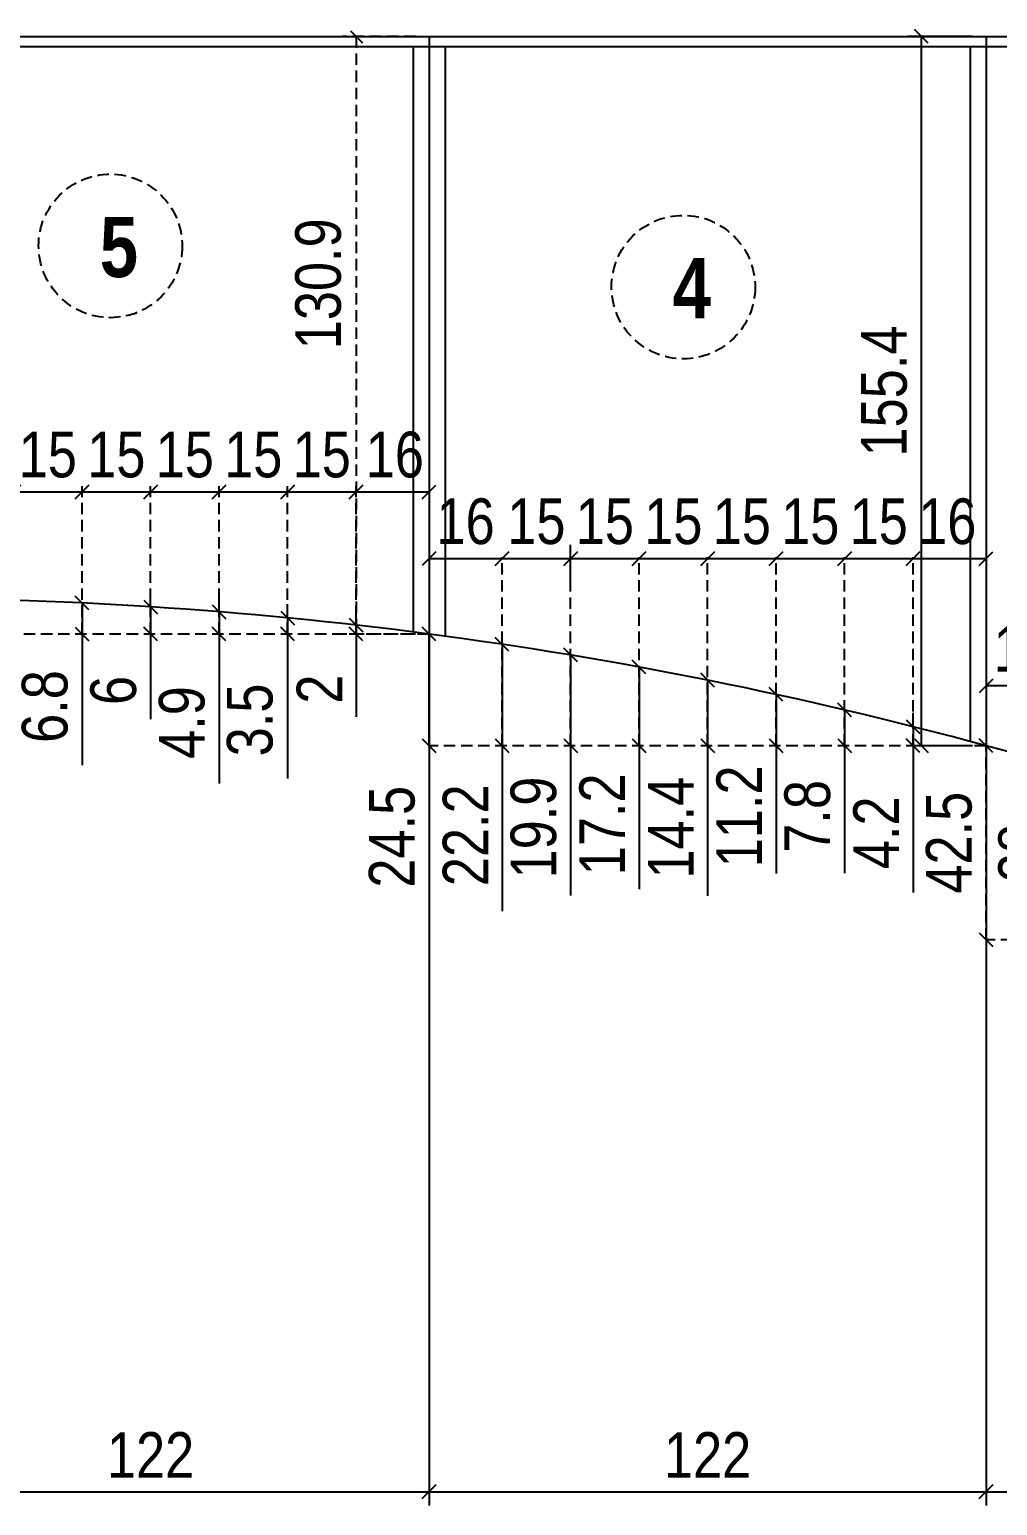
# Model space of a CAD drawing. Extents: x -15895 to 12929, y -2522 to 15173.
# Drawn here: x 10766.1 to 10978.1, y 4636.3 to 4959.6 of the extents above; entities that cross this region are included whole.
import ezdxf

# ---------------------------------------------------------------- set-up
doc = ezdxf.new("R2010")
doc.units = 0
doc.header["$PDMODE"] = 35
doc.header["$PDSIZE"] = -10
doc.linetypes.add('DASHED', pattern=[0.75, 0.5, -0.25])
for name, color, linetype in [('COTA', 241, 'Continuous'), ('NOMENCLATURA', 7, 'Continuous'), ('Painéis', 200, 'Continuous'), ('SARR_2.2x7', 40, 'Continuous'), ('SARR_3.5x7', 81, 'Continuous')]:
    doc.layers.add(name, color=color, linetype=linetype)
doc.styles.add('COTA TECNICA', font='techl___.ttf', dxfattribs={"height": 10})
doc.styles.add('TECNICA', font='techb___.ttf', dxfattribs={"height": 10})
doc.dimstyles.new('PAINEL', dxfattribs={"dimtxt": 10, "dimasz": 3, "dimexe": 3, "dimexo": 3, "dimgap": 3, "dimtad": 1, "dimdec": 1, "dimzin": 12, "dimdsep": 46, "dimtxsty": 'COTA TECNICA', "dimblk1": 'OBLIQUE', "dimblk2": 'OBLIQUE', "dimsah": 1, "dimcen": 0.9, "dimclrd": 4, "dimclre": 4, "dimclrt": 240, "dimadec": 1, "dimazin": 3, "dimtfac": 1, "dimtdec": 1, "dimtmove": 0, "dimatfit": 3, "dimfxl": 1, "dimtolj": 1, "dimtzin": 12, "dimarcsym": 0})

# ---------------------------------------------------------------- blocks, each defined once
blk = doc.blocks.new('_Oblique')
at = {"color": 0, "linetype": 'ByBlock', "lineweight": -2}
blk.add_line((-0.5, -0.5), (0.5, 0.5), dxfattribs=at)
blk = doc.blocks.new('*D2035')
at = {"layer": 'COTA', "color": 4, "lineweight": -2, "transparency": 16777216}
for p, q in [((10731.64, 4832.05), (10731.64, 4636.29)), ((10853.64, 4824.17), (10853.64, 4636.29)), ((10731.64, 4639.29), (10853.64, 4639.29))]:
    blk.add_line(p, q, dxfattribs=at)
at = {"layer": 'Defpoints', "color": 0, "transparency": 16777216}
for p in [(10731.64, 4835.05), (10853.64, 4827.17), (10853.64, 4639.29)]:
    blk.add_point(p, dxfattribs=at)
at = {"layer": 'COTA', "color": 4, "lineweight": -2, "transparency": 16777216, "xscale": 3, "yscale": 3, "zscale": 3, "rotation": 180}
blk.add_blockref('_Oblique', (10731.64, 4639.29), dxfattribs=at)
at = {"layer": 'COTA', "color": 4, "lineweight": -2, "transparency": 16777216, "xscale": 3, "yscale": 3, "zscale": 3}
blk.add_blockref('_Oblique', (10853.64, 4639.29), dxfattribs=at)
at = {"layer": 'COTA', "color": 240, "transparency": 16777216, "insert": (10792.64, 4647.35), "char_height": 10, "attachment_point": 5, "style": 'COTA TECNICA'}
blk.add_mtext('\\A1;122', dxfattribs=at)
blk = doc.blocks.new('*D2036')
at = {"layer": 'COTA', "color": 4, "lineweight": -2, "transparency": 16777216}
for p, q in [((10853.64, 4824.17), (10853.64, 4636.29)), ((10975.64, 4799.71), (10975.64, 4636.29)), ((10853.64, 4639.29), (10975.64, 4639.29))]:
    blk.add_line(p, q, dxfattribs=at)
at = {"layer": 'Defpoints', "color": 0, "transparency": 16777216}
for p in [(10853.64, 4827.17), (10975.64, 4802.71), (10975.64, 4639.29)]:
    blk.add_point(p, dxfattribs=at)
at = {"layer": 'COTA', "color": 4, "lineweight": -2, "transparency": 16777216, "xscale": 3, "yscale": 3, "zscale": 3, "rotation": 180}
blk.add_blockref('_Oblique', (10853.64, 4639.29), dxfattribs=at)
at = {"layer": 'COTA', "color": 4, "lineweight": -2, "transparency": 16777216, "xscale": 3, "yscale": 3, "zscale": 3}
blk.add_blockref('_Oblique', (10975.64, 4639.29), dxfattribs=at)
at = {"layer": 'COTA', "color": 240, "transparency": 16777216, "insert": (10914.64, 4647.35), "char_height": 10, "attachment_point": 5, "style": 'COTA TECNICA'}
blk.add_mtext('\\A1;122', dxfattribs=at)
blk = doc.blocks.new('*D2037')
at = {"layer": 'COTA', "color": 4, "lineweight": -2, "transparency": 16777216}
for p, q in [((10975.64, 4799.71), (10975.64, 4636.29)), ((11097.64, 4757.23), (11097.64, 4636.29)), ((10975.64, 4639.29), (11097.64, 4639.29))]:
    blk.add_line(p, q, dxfattribs=at)
at = {"layer": 'Defpoints', "color": 0, "transparency": 16777216}
for p in [(10975.64, 4802.71), (11097.64, 4760.23), (11097.64, 4639.29)]:
    blk.add_point(p, dxfattribs=at)
at = {"layer": 'COTA', "color": 4, "lineweight": -2, "transparency": 16777216, "xscale": 3, "yscale": 3, "zscale": 3, "rotation": 180}
blk.add_blockref('_Oblique', (10975.64, 4639.29), dxfattribs=at)
at = {"layer": 'COTA', "color": 4, "lineweight": -2, "transparency": 16777216, "xscale": 3, "yscale": 3, "zscale": 3}
blk.add_blockref('_Oblique', (11097.64, 4639.29), dxfattribs=at)
at = {"layer": 'COTA', "color": 240, "transparency": 16777216, "insert": (11036.64, 4647.35), "char_height": 10, "attachment_point": 5, "style": 'COTA TECNICA'}
blk.add_mtext('\\A1;122', dxfattribs=at)
blk = doc.blocks.new('*D2050')
at = {"layer": 'COTA', "color": 4, "linetype": 'DASHED', "lineweight": -2, "ltscale": 5, "transparency": 16777216}
for p, q in [((10850.64, 4958.09), (10834.64, 4958.09)), ((10837.64, 4958.09), (10837.64, 4827.17)), ((10850.64, 4827.17), (10834.64, 4827.17))]:
    blk.add_line(p, q, dxfattribs=at)
at = {"layer": 'Defpoints', "color": 0, "linetype": 'DASHED', "ltscale": 5, "transparency": 16777216}
for p in [(10853.64, 4958.09), (10837.64, 4827.17), (10853.64, 4827.17)]:
    blk.add_point(p, dxfattribs=at)
at = {"layer": 'COTA', "color": 4, "linetype": 'DASHED', "lineweight": -2, "ltscale": 5, "transparency": 16777216, "xscale": 3, "yscale": 3, "zscale": 3}
for p, rotation in [((10837.64, 4958.09), 90), ((10837.64, 4827.17), 270)]:
    blk.add_blockref('_Oblique', p, dxfattribs=dict(at, rotation=rotation))
at = {"layer": 'COTA', "color": 240, "linetype": 'DASHED', "ltscale": 5, "transparency": 16777216, "insert": (10829.39, 4903.9), "char_height": 10, "attachment_point": 5, "rotation": 90, "style": 'COTA TECNICA'}
blk.add_mtext('\\A1;130.9', dxfattribs=at)
blk = doc.blocks.new('*D2051')
at = {"layer": 'COTA', "color": 4, "lineweight": -2, "transparency": 16777216}
for p, q in [((10972.64, 4958.09), (10958.45, 4958.09)), ((10961.45, 4958.09), (10961.45, 4802.71)), ((10972.64, 4802.71), (10958.45, 4802.71))]:
    blk.add_line(p, q, dxfattribs=at)
at = {"layer": 'Defpoints', "color": 0, "transparency": 16777216}
for p in [(10975.64, 4958.09), (10961.45, 4802.71), (10975.64, 4802.71)]:
    blk.add_point(p, dxfattribs=at)
at = {"layer": 'COTA', "color": 4, "lineweight": -2, "transparency": 16777216, "xscale": 3, "yscale": 3, "zscale": 3}
for p, rotation in [((10961.45, 4958.09), 90), ((10961.45, 4802.71), 270)]:
    blk.add_blockref('_Oblique', p, dxfattribs=dict(at, rotation=rotation))
at = {"layer": 'COTA', "color": 240, "transparency": 16777216, "insert": (10953.34, 4880.4), "char_height": 10, "attachment_point": 5, "rotation": 90, "style": 'COTA TECNICA'}
blk.add_mtext('\\A1;155.4', dxfattribs=at)
blk = doc.blocks.new('*D2140')
at = {"layer": 'COTA', "color": 4, "lineweight": -2, "transparency": 16777216}
blk.add_line((10762.64, 4858.32), (10777.64, 4858.32), dxfattribs=at)
at = {"layer": 'Defpoints', "color": 0, "transparency": 16777216}
for p in [(10762.64, 4858.32), (10777.64, 4858.32), (10777.64, 4858.32)]:
    blk.add_point(p, dxfattribs=at)
at = {"layer": 'COTA', "color": 4, "lineweight": -2, "transparency": 16777216, "xscale": 3, "yscale": 3, "zscale": 3, "rotation": 180}
blk.add_blockref('_Oblique', (10762.64, 4858.32), dxfattribs=at)
at = {"layer": 'COTA', "color": 4, "lineweight": -2, "transparency": 16777216, "xscale": 3, "yscale": 3, "zscale": 3}
blk.add_blockref('_Oblique', (10777.64, 4858.32), dxfattribs=at)
at = {"layer": 'COTA', "color": 240, "transparency": 16777216, "insert": (10770.14, 4866.43), "char_height": 10, "attachment_point": 5, "style": 'COTA TECNICA'}
blk.add_mtext('\\A1;15', dxfattribs=at)
blk = doc.blocks.new('*D2141')
at = {"layer": 'COTA', "color": 4, "lineweight": -2, "transparency": 16777216}
blk.add_line((10777.64, 4858.32), (10792.64, 4858.32), dxfattribs=at)
at = {"layer": 'Defpoints', "color": 0, "transparency": 16777216}
for p in [(10777.64, 4858.32), (10792.64, 4858.32), (10792.64, 4858.32)]:
    blk.add_point(p, dxfattribs=at)
at = {"layer": 'COTA', "color": 4, "lineweight": -2, "transparency": 16777216, "xscale": 3, "yscale": 3, "zscale": 3, "rotation": 180}
blk.add_blockref('_Oblique', (10777.64, 4858.32), dxfattribs=at)
at = {"layer": 'COTA', "color": 4, "lineweight": -2, "transparency": 16777216, "xscale": 3, "yscale": 3, "zscale": 3}
blk.add_blockref('_Oblique', (10792.64, 4858.32), dxfattribs=at)
at = {"layer": 'COTA', "color": 240, "transparency": 16777216, "insert": (10785.14, 4866.43), "char_height": 10, "attachment_point": 5, "style": 'COTA TECNICA'}
blk.add_mtext('\\A1;15', dxfattribs=at)
blk = doc.blocks.new('*D2142')
at = {"layer": 'COTA', "color": 4, "lineweight": -2, "transparency": 16777216}
blk.add_line((10792.64, 4858.32), (10807.64, 4858.32), dxfattribs=at)
at = {"layer": 'Defpoints', "color": 0, "transparency": 16777216}
for p in [(10792.64, 4858.32), (10807.64, 4858.32), (10807.64, 4858.32)]:
    blk.add_point(p, dxfattribs=at)
at = {"layer": 'COTA', "color": 4, "lineweight": -2, "transparency": 16777216, "xscale": 3, "yscale": 3, "zscale": 3, "rotation": 180}
blk.add_blockref('_Oblique', (10792.64, 4858.32), dxfattribs=at)
at = {"layer": 'COTA', "color": 4, "lineweight": -2, "transparency": 16777216, "xscale": 3, "yscale": 3, "zscale": 3}
blk.add_blockref('_Oblique', (10807.64, 4858.32), dxfattribs=at)
at = {"layer": 'COTA', "color": 240, "transparency": 16777216, "insert": (10800.14, 4866.43), "char_height": 10, "attachment_point": 5, "style": 'COTA TECNICA'}
blk.add_mtext('\\A1;15', dxfattribs=at)
blk = doc.blocks.new('*D2143')
at = {"layer": 'COTA', "color": 4, "lineweight": -2, "transparency": 16777216}
blk.add_line((10807.64, 4858.32), (10822.64, 4858.32), dxfattribs=at)
at = {"layer": 'Defpoints', "color": 0, "transparency": 16777216}
for p in [(10807.64, 4858.32), (10822.64, 4858.32), (10822.64, 4858.32)]:
    blk.add_point(p, dxfattribs=at)
at = {"layer": 'COTA', "color": 4, "lineweight": -2, "transparency": 16777216, "xscale": 3, "yscale": 3, "zscale": 3, "rotation": 180}
blk.add_blockref('_Oblique', (10807.64, 4858.32), dxfattribs=at)
at = {"layer": 'COTA', "color": 4, "lineweight": -2, "transparency": 16777216, "xscale": 3, "yscale": 3, "zscale": 3}
blk.add_blockref('_Oblique', (10822.64, 4858.32), dxfattribs=at)
at = {"layer": 'COTA', "color": 240, "transparency": 16777216, "insert": (10815.14, 4866.43), "char_height": 10, "attachment_point": 5, "style": 'COTA TECNICA'}
blk.add_mtext('\\A1;15', dxfattribs=at)
blk = doc.blocks.new('*D2144')
at = {"layer": 'COTA', "color": 4, "lineweight": -2, "transparency": 16777216}
blk.add_line((10822.64, 4858.32), (10837.64, 4858.32), dxfattribs=at)
at = {"layer": 'Defpoints', "color": 0, "transparency": 16777216}
for p in [(10822.64, 4858.32), (10837.64, 4858.32), (10837.64, 4858.32)]:
    blk.add_point(p, dxfattribs=at)
at = {"layer": 'COTA', "color": 4, "lineweight": -2, "transparency": 16777216, "xscale": 3, "yscale": 3, "zscale": 3, "rotation": 180}
blk.add_blockref('_Oblique', (10822.64, 4858.32), dxfattribs=at)
at = {"layer": 'COTA', "color": 4, "lineweight": -2, "transparency": 16777216, "xscale": 3, "yscale": 3, "zscale": 3}
blk.add_blockref('_Oblique', (10837.64, 4858.32), dxfattribs=at)
at = {"layer": 'COTA', "color": 240, "transparency": 16777216, "insert": (10830.14, 4866.43), "char_height": 10, "attachment_point": 5, "style": 'COTA TECNICA'}
blk.add_mtext('\\A1;15', dxfattribs=at)
blk = doc.blocks.new('*D2145')
at = {"layer": 'COTA', "color": 4, "lineweight": -2, "transparency": 16777216}
blk.add_line((10837.64, 4858.32), (10853.64, 4858.32), dxfattribs=at)
at = {"layer": 'Defpoints', "color": 0, "transparency": 16777216}
for p in [(10837.64, 4858.32), (10853.64, 4858.32), (10853.64, 4858.32)]:
    blk.add_point(p, dxfattribs=at)
at = {"layer": 'COTA', "color": 4, "lineweight": -2, "transparency": 16777216, "xscale": 3, "yscale": 3, "zscale": 3, "rotation": 180}
blk.add_blockref('_Oblique', (10837.64, 4858.32), dxfattribs=at)
at = {"layer": 'COTA', "color": 4, "lineweight": -2, "transparency": 16777216, "xscale": 3, "yscale": 3, "zscale": 3}
blk.add_blockref('_Oblique', (10853.64, 4858.32), dxfattribs=at)
at = {"layer": 'COTA', "color": 240, "transparency": 16777216, "insert": (10846.14, 4866.42), "char_height": 10, "attachment_point": 5, "style": 'COTA TECNICA'}
blk.add_mtext('\\A1;16', dxfattribs=at)
blk = doc.blocks.new('*D2146')
at = {"layer": 'COTA', "color": 4, "lineweight": -2, "transparency": 16777216}
for p, q in [((10792.64, 4833.13), (10792.64, 4836.13)), ((10792.64, 4833.13), (10792.64, 4827.17)), ((10792.64, 4827.17), (10792.64, 4808.5))]:
    blk.add_line(p, q, dxfattribs=at)
at = {"layer": 'Defpoints', "color": 0, "transparency": 16777216}
for p in [(10792.64, 4833.13), (10792.64, 4827.17), (10792.64, 4827.17)]:
    blk.add_point(p, dxfattribs=at)
at = {"layer": 'COTA', "color": 4, "lineweight": -2, "transparency": 16777216, "xscale": 3, "yscale": 3, "zscale": 3}
for p, rotation in [((10792.64, 4833.13), 270), ((10792.64, 4827.17), 90)]:
    blk.add_blockref('_Oblique', p, dxfattribs=dict(at, rotation=rotation))
at = {"layer": 'COTA', "color": 240, "transparency": 16777216, "insert": (10784.53, 4814.83), "char_height": 10, "attachment_point": 5, "rotation": 90, "style": 'COTA TECNICA'}
blk.add_mtext('\\A1;6', dxfattribs=at)
blk = doc.blocks.new('*D2147')
at = {"layer": 'COTA', "color": 4, "lineweight": -2, "transparency": 16777216}
for p, q in [((10777.64, 4833.98), (10777.64, 4827.17)), ((10777.64, 4827.17), (10777.64, 4798.43))]:
    blk.add_line(p, q, dxfattribs=at)
at = {"layer": 'Defpoints', "color": 0, "transparency": 16777216}
for p in [(10777.64, 4833.98), (10777.64, 4827.17), (10777.64, 4827.17)]:
    blk.add_point(p, dxfattribs=at)
at = {"layer": 'COTA', "color": 4, "lineweight": -2, "transparency": 16777216, "xscale": 3, "yscale": 3, "zscale": 3}
for p, rotation in [((10777.64, 4833.98), 90), ((10777.64, 4827.17), 270)]:
    blk.add_blockref('_Oblique', p, dxfattribs=dict(at, rotation=rotation))
at = {"layer": 'COTA', "color": 240, "transparency": 16777216, "insert": (10769.51, 4811.3), "char_height": 10, "attachment_point": 5, "rotation": 90, "style": 'COTA TECNICA'}
blk.add_mtext('\\A1;6.8', dxfattribs=at)
blk = doc.blocks.new('*D2151')
at = {"layer": 'COTA', "color": 4, "lineweight": -2, "transparency": 16777216}
for p, q in [((10837.64, 4829.13), (10837.64, 4832.13)), ((10837.64, 4829.13), (10837.64, 4827.17)), ((10837.64, 4827.17), (10837.64, 4809.06))]:
    blk.add_line(p, q, dxfattribs=at)
at = {"layer": 'Defpoints', "color": 0, "transparency": 16777216}
for p in [(10837.64, 4829.13), (10837.64, 4827.17), (10837.64, 4827.17)]:
    blk.add_point(p, dxfattribs=at)
at = {"layer": 'COTA', "color": 4, "lineweight": -2, "transparency": 16777216, "xscale": 3, "yscale": 3, "zscale": 3}
for p, rotation in [((10837.64, 4829.13), 270), ((10837.64, 4827.17), 90)]:
    blk.add_blockref('_Oblique', p, dxfattribs=dict(at, rotation=rotation))
at = {"layer": 'COTA', "color": 240, "transparency": 16777216, "insert": (10829.64, 4815.11), "char_height": 10, "attachment_point": 5, "rotation": 90, "style": 'COTA TECNICA'}
blk.add_mtext('\\A1;2', dxfattribs=at)
blk = doc.blocks.new('*D2152')
at = {"layer": 'COTA', "color": 4, "lineweight": -2, "transparency": 16777216}
for p, q in [((10822.64, 4830.71), (10822.64, 4833.71)), ((10822.64, 4830.71), (10822.64, 4827.17)), ((10822.64, 4827.17), (10822.64, 4795.56))]:
    blk.add_line(p, q, dxfattribs=at)
at = {"layer": 'Defpoints', "color": 0, "transparency": 16777216}
for p in [(10822.64, 4830.71), (10822.64, 4827.17), (10822.64, 4827.17)]:
    blk.add_point(p, dxfattribs=at)
at = {"layer": 'COTA', "color": 4, "lineweight": -2, "transparency": 16777216, "xscale": 3, "yscale": 3, "zscale": 3}
for p, rotation in [((10822.64, 4830.71), 270), ((10822.64, 4827.17), 90)]:
    blk.add_blockref('_Oblique', p, dxfattribs=dict(at, rotation=rotation))
at = {"layer": 'COTA', "color": 240, "transparency": 16777216, "insert": (10814.42, 4808.36), "char_height": 10, "attachment_point": 5, "rotation": 90, "style": 'COTA TECNICA'}
blk.add_mtext('\\A1;3.5', dxfattribs=at)
blk = doc.blocks.new('*D2153')
at = {"layer": 'COTA', "color": 4, "lineweight": -2, "transparency": 16777216}
for p, q in [((10807.64, 4832.04), (10807.64, 4835.04)), ((10807.64, 4832.04), (10807.64, 4827.17)), ((10807.64, 4827.17), (10807.64, 4794.42))]:
    blk.add_line(p, q, dxfattribs=at)
at = {"layer": 'Defpoints', "color": 0, "transparency": 16777216}
for p in [(10807.64, 4832.04), (10807.64, 4827.17), (10807.64, 4827.17)]:
    blk.add_point(p, dxfattribs=at)
at = {"layer": 'COTA', "color": 4, "lineweight": -2, "transparency": 16777216, "xscale": 3, "yscale": 3, "zscale": 3}
for p, rotation in [((10807.64, 4832.04), 270), ((10807.64, 4827.17), 90)]:
    blk.add_blockref('_Oblique', p, dxfattribs=dict(at, rotation=rotation))
at = {"layer": 'COTA', "color": 240, "transparency": 16777216, "insert": (10799.53, 4807.79), "char_height": 10, "attachment_point": 5, "rotation": 90, "style": 'COTA TECNICA'}
blk.add_mtext('\\A1;4.9', dxfattribs=at)
blk = doc.blocks.new('*D2154')
at = {"layer": 'COTA', "color": 4, "lineweight": -2, "transparency": 16777216}
for p, q in [((10914.64, 4817.07), (10914.64, 4802.71)), ((10914.64, 4802.71), (10914.64, 4769.86))]:
    blk.add_line(p, q, dxfattribs=at)
at = {"layer": 'Defpoints', "color": 0, "transparency": 16777216}
for p in [(10914.64, 4817.07), (10914.64, 4802.71), (10914.64, 4802.71)]:
    blk.add_point(p, dxfattribs=at)
at = {"layer": 'COTA', "color": 4, "lineweight": -2, "transparency": 16777216, "xscale": 3, "yscale": 3, "zscale": 3}
for p, rotation in [((10914.64, 4817.07), 90), ((10914.64, 4802.71), 270)]:
    blk.add_blockref('_Oblique', p, dxfattribs=dict(at, rotation=rotation))
at = {"layer": 'COTA', "color": 240, "transparency": 16777216, "insert": (10906.56, 4784.78), "char_height": 10, "attachment_point": 5, "rotation": 90, "style": 'COTA TECNICA'}
blk.add_mtext('\\A1;14.4', dxfattribs=at)
blk = doc.blocks.new('*D2155')
at = {"layer": 'COTA', "color": 4, "lineweight": -2, "transparency": 16777216}
for p, q in [((10899.64, 4819.94), (10899.64, 4802.71)), ((10899.64, 4802.71), (10899.64, 4771.28))]:
    blk.add_line(p, q, dxfattribs=at)
at = {"layer": 'Defpoints', "color": 0, "transparency": 16777216}
for p in [(10899.64, 4819.94), (10899.64, 4802.71), (10899.64, 4802.71)]:
    blk.add_point(p, dxfattribs=at)
at = {"layer": 'COTA', "color": 4, "lineweight": -2, "transparency": 16777216, "xscale": 3, "yscale": 3, "zscale": 3}
for p, rotation in [((10899.64, 4819.94), 90), ((10899.64, 4802.71), 270)]:
    blk.add_blockref('_Oblique', p, dxfattribs=dict(at, rotation=rotation))
at = {"layer": 'COTA', "color": 240, "transparency": 16777216, "insert": (10891.56, 4785.49), "char_height": 10, "attachment_point": 5, "rotation": 90, "style": 'COTA TECNICA'}
blk.add_mtext('\\A1;17.2', dxfattribs=at)
blk = doc.blocks.new('*D2156')
at = {"layer": 'COTA', "color": 4, "lineweight": -2, "transparency": 16777216}
for p, q in [((10853.64, 4827.17), (10853.64, 4802.71)), ((10853.64, 4802.71), (10853.64, 4765.83))]:
    blk.add_line(p, q, dxfattribs=at)
at = {"layer": 'Defpoints', "color": 0, "transparency": 16777216}
for p in [(10853.64, 4827.17), (10853.64, 4802.71), (10853.64, 4802.71)]:
    blk.add_point(p, dxfattribs=at)
at = {"layer": 'COTA', "color": 4, "lineweight": -2, "transparency": 16777216, "xscale": 3, "yscale": 3, "zscale": 3}
for p, rotation in [((10853.64, 4827.17), 90), ((10853.64, 4802.71), 270)]:
    blk.add_blockref('_Oblique', p, dxfattribs=dict(at, rotation=rotation))
at = {"layer": 'COTA', "color": 240, "transparency": 16777216, "insert": (10845.53, 4782.77), "char_height": 10, "attachment_point": 5, "rotation": 90, "style": 'COTA TECNICA'}
blk.add_mtext('\\A1;24.5', dxfattribs=at)
blk = doc.blocks.new('*D2157')
at = {"layer": 'COTA', "color": 4, "lineweight": -2, "transparency": 16777216}
for p, q in [((10869.64, 4824.92), (10869.64, 4802.71)), ((10869.64, 4802.71), (10869.64, 4766.5))]:
    blk.add_line(p, q, dxfattribs=at)
at = {"layer": 'Defpoints', "color": 0, "transparency": 16777216}
for p in [(10869.64, 4824.92), (10869.64, 4802.71), (10869.64, 4802.71)]:
    blk.add_point(p, dxfattribs=at)
at = {"layer": 'COTA', "color": 4, "lineweight": -2, "transparency": 16777216, "xscale": 3, "yscale": 3, "zscale": 3}
for p, rotation in [((10869.64, 4824.92), 90), ((10869.64, 4802.71), 270)]:
    blk.add_blockref('_Oblique', p, dxfattribs=dict(at, rotation=rotation))
at = {"layer": 'COTA', "color": 240, "transparency": 16777216, "insert": (10861.64, 4783.1), "char_height": 10, "attachment_point": 5, "rotation": 90, "style": 'COTA TECNICA'}
blk.add_mtext('\\A1;22.2', dxfattribs=at)
blk = doc.blocks.new('*D2158')
at = {"layer": 'COTA', "color": 4, "lineweight": -2, "transparency": 16777216}
for p, q in [((10884.64, 4822.56), (10884.64, 4802.71)), ((10884.64, 4802.71), (10884.64, 4769.88))]:
    blk.add_line(p, q, dxfattribs=at)
at = {"layer": 'Defpoints', "color": 0, "transparency": 16777216}
for p in [(10884.64, 4822.56), (10884.64, 4802.71), (10884.64, 4802.71)]:
    blk.add_point(p, dxfattribs=at)
at = {"layer": 'COTA', "color": 4, "lineweight": -2, "transparency": 16777216, "xscale": 3, "yscale": 3, "zscale": 3}
for p, rotation in [((10884.64, 4822.56), 90), ((10884.64, 4802.71), 270)]:
    blk.add_blockref('_Oblique', p, dxfattribs=dict(at, rotation=rotation))
at = {"layer": 'COTA', "color": 240, "transparency": 16777216, "insert": (10876.55, 4784.79), "char_height": 10, "attachment_point": 5, "rotation": 90, "style": 'COTA TECNICA'}
blk.add_mtext('\\A1;19.9', dxfattribs=at)
blk = doc.blocks.new('*D2159')
at = {"layer": 'COTA', "color": 4, "lineweight": -2, "transparency": 16777216}
for p, q in [((10929.64, 4813.94), (10929.64, 4802.71)), ((10929.64, 4802.71), (10929.64, 4774.76))]:
    blk.add_line(p, q, dxfattribs=at)
at = {"layer": 'Defpoints', "color": 0, "transparency": 16777216}
for p in [(10929.64, 4813.94), (10929.64, 4802.71), (10929.64, 4802.71)]:
    blk.add_point(p, dxfattribs=at)
at = {"layer": 'COTA', "color": 4, "lineweight": -2, "transparency": 16777216, "xscale": 3, "yscale": 3, "zscale": 3}
for p, rotation in [((10929.64, 4813.94), 90), ((10929.64, 4802.71), 270)]:
    blk.add_blockref('_Oblique', p, dxfattribs=dict(at, rotation=rotation))
at = {"layer": 'COTA', "color": 240, "transparency": 16777216, "insert": (10921.58, 4787.23), "char_height": 10, "attachment_point": 5, "rotation": 90, "style": 'COTA TECNICA'}
blk.add_mtext('\\A1;11.2', dxfattribs=at)
blk = doc.blocks.new('*D2160')
at = {"layer": 'COTA', "color": 4, "lineweight": -2, "transparency": 16777216}
for p, q in [((10944.64, 4810.55), (10944.64, 4802.71)), ((10944.64, 4802.71), (10944.64, 4774.77))]:
    blk.add_line(p, q, dxfattribs=at)
at = {"layer": 'Defpoints', "color": 0, "transparency": 16777216}
for p in [(10944.64, 4810.55), (10944.64, 4802.71), (10944.64, 4802.71)]:
    blk.add_point(p, dxfattribs=at)
at = {"layer": 'COTA', "color": 4, "lineweight": -2, "transparency": 16777216, "xscale": 3, "yscale": 3, "zscale": 3}
for p, rotation in [((10944.64, 4810.55), 90), ((10944.64, 4802.71), 270)]:
    blk.add_blockref('_Oblique', p, dxfattribs=dict(at, rotation=rotation))
at = {"layer": 'COTA', "color": 240, "transparency": 16777216, "insert": (10936.54, 4787.24), "char_height": 10, "attachment_point": 5, "rotation": 90, "style": 'COTA TECNICA'}
blk.add_mtext('\\A1;7.8', dxfattribs=at)
blk = doc.blocks.new('*D2161')
at = {"layer": 'COTA', "color": 4, "lineweight": -2, "transparency": 16777216}
for p, q in [((10959.64, 4806.9), (10959.64, 4809.9)), ((10959.64, 4806.9), (10959.64, 4802.71)), ((10959.64, 4802.71), (10959.64, 4770.55))]:
    blk.add_line(p, q, dxfattribs=at)
at = {"layer": 'Defpoints', "color": 0, "transparency": 16777216}
for p in [(10959.64, 4806.9), (10959.64, 4802.71), (10959.64, 4802.71)]:
    blk.add_point(p, dxfattribs=at)
at = {"layer": 'COTA', "color": 4, "lineweight": -2, "transparency": 16777216, "xscale": 3, "yscale": 3, "zscale": 3}
for p, rotation in [((10959.64, 4806.9), 270), ((10959.64, 4802.71), 90)]:
    blk.add_blockref('_Oblique', p, dxfattribs=dict(at, rotation=rotation))
at = {"layer": 'COTA', "color": 240, "transparency": 16777216, "insert": (10951.56, 4783.63), "char_height": 10, "attachment_point": 5, "rotation": 90, "style": 'COTA TECNICA'}
blk.add_mtext('\\A1;4.2', dxfattribs=at)
blk = doc.blocks.new('*D2162')
at = {"layer": 'COTA', "color": 4, "lineweight": -2, "transparency": 16777216}
for p, q in [((10853.64, 4855.32), (10853.64, 4840.71)), ((10853.64, 4843.71), (10869.64, 4843.71)), ((10869.64, 4841.05), (10869.64, 4840.71))]:
    blk.add_line(p, q, dxfattribs=at)
at = {"layer": 'Defpoints', "color": 0, "transparency": 16777216}
for p in [(10853.64, 4858.32), (10869.64, 4844.05), (10869.64, 4843.71)]:
    blk.add_point(p, dxfattribs=at)
at = {"layer": 'COTA', "color": 4, "lineweight": -2, "transparency": 16777216, "xscale": 3, "yscale": 3, "zscale": 3, "rotation": 180}
blk.add_blockref('_Oblique', (10853.64, 4843.71), dxfattribs=at)
at = {"layer": 'COTA', "color": 4, "lineweight": -2, "transparency": 16777216, "xscale": 3, "yscale": 3, "zscale": 3}
blk.add_blockref('_Oblique', (10869.64, 4843.71), dxfattribs=at)
at = {"layer": 'COTA', "color": 240, "transparency": 16777216, "insert": (10861.64, 4851.81), "char_height": 10, "attachment_point": 5, "style": 'COTA TECNICA'}
blk.add_mtext('\\A1;16', dxfattribs=at)
blk = doc.blocks.new('*D2163')
at = {"layer": 'COTA', "color": 4, "lineweight": -2, "transparency": 16777216}
for p, q in [((10884.64, 4836.81), (10884.64, 4846.71)), ((10869.64, 4843.71), (10884.64, 4843.71))]:
    blk.add_line(p, q, dxfattribs=at)
at = {"layer": 'Defpoints', "color": 0, "transparency": 16777216}
for p in [(10869.64, 4843.71), (10884.64, 4843.71), (10884.64, 4833.81)]:
    blk.add_point(p, dxfattribs=at)
at = {"layer": 'COTA', "color": 4, "lineweight": -2, "transparency": 16777216, "xscale": 3, "yscale": 3, "zscale": 3, "rotation": 180}
blk.add_blockref('_Oblique', (10869.64, 4843.71), dxfattribs=at)
at = {"layer": 'COTA', "color": 4, "lineweight": -2, "transparency": 16777216, "xscale": 3, "yscale": 3, "zscale": 3}
blk.add_blockref('_Oblique', (10884.64, 4843.71), dxfattribs=at)
at = {"layer": 'COTA', "color": 240, "transparency": 16777216, "insert": (10877.14, 4851.82), "char_height": 10, "attachment_point": 5, "style": 'COTA TECNICA'}
blk.add_mtext('\\A1;15', dxfattribs=at)
blk = doc.blocks.new('*D2164')
at = {"layer": 'COTA', "color": 4, "lineweight": -2, "transparency": 16777216}
blk.add_line((10884.64, 4843.71), (10899.64, 4843.71), dxfattribs=at)
at = {"layer": 'Defpoints', "color": 0, "transparency": 16777216}
for p in [(10884.64, 4843.71), (10899.64, 4843.71), (10899.64, 4843.71)]:
    blk.add_point(p, dxfattribs=at)
at = {"layer": 'COTA', "color": 4, "lineweight": -2, "transparency": 16777216, "xscale": 3, "yscale": 3, "zscale": 3, "rotation": 180}
blk.add_blockref('_Oblique', (10884.64, 4843.71), dxfattribs=at)
at = {"layer": 'COTA', "color": 4, "lineweight": -2, "transparency": 16777216, "xscale": 3, "yscale": 3, "zscale": 3}
blk.add_blockref('_Oblique', (10899.64, 4843.71), dxfattribs=at)
at = {"layer": 'COTA', "color": 240, "transparency": 16777216, "insert": (10892.14, 4851.82), "char_height": 10, "attachment_point": 5, "style": 'COTA TECNICA'}
blk.add_mtext('\\A1;15', dxfattribs=at)
blk = doc.blocks.new('*D2165')
at = {"layer": 'COTA', "color": 4, "lineweight": -2, "transparency": 16777216}
blk.add_line((10899.64, 4843.71), (10914.64, 4843.71), dxfattribs=at)
at = {"layer": 'Defpoints', "color": 0, "transparency": 16777216}
for p in [(10899.64, 4843.71), (10914.64, 4843.71), (10914.64, 4843.71)]:
    blk.add_point(p, dxfattribs=at)
at = {"layer": 'COTA', "color": 4, "lineweight": -2, "transparency": 16777216, "xscale": 3, "yscale": 3, "zscale": 3, "rotation": 180}
blk.add_blockref('_Oblique', (10899.64, 4843.71), dxfattribs=at)
at = {"layer": 'COTA', "color": 4, "lineweight": -2, "transparency": 16777216, "xscale": 3, "yscale": 3, "zscale": 3}
blk.add_blockref('_Oblique', (10914.64, 4843.71), dxfattribs=at)
at = {"layer": 'COTA', "color": 240, "transparency": 16777216, "insert": (10907.14, 4851.82), "char_height": 10, "attachment_point": 5, "style": 'COTA TECNICA'}
blk.add_mtext('\\A1;15', dxfattribs=at)
blk = doc.blocks.new('*D2166')
at = {"layer": 'COTA', "color": 4, "lineweight": -2, "transparency": 16777216}
blk.add_line((10914.64, 4843.71), (10929.64, 4843.71), dxfattribs=at)
at = {"layer": 'Defpoints', "color": 0, "transparency": 16777216}
for p in [(10914.64, 4843.71), (10929.64, 4843.71), (10929.64, 4843.71)]:
    blk.add_point(p, dxfattribs=at)
at = {"layer": 'COTA', "color": 4, "lineweight": -2, "transparency": 16777216, "xscale": 3, "yscale": 3, "zscale": 3, "rotation": 180}
blk.add_blockref('_Oblique', (10914.64, 4843.71), dxfattribs=at)
at = {"layer": 'COTA', "color": 4, "lineweight": -2, "transparency": 16777216, "xscale": 3, "yscale": 3, "zscale": 3}
blk.add_blockref('_Oblique', (10929.64, 4843.71), dxfattribs=at)
at = {"layer": 'COTA', "color": 240, "transparency": 16777216, "insert": (10922.14, 4851.82), "char_height": 10, "attachment_point": 5, "style": 'COTA TECNICA'}
blk.add_mtext('\\A1;15', dxfattribs=at)
blk = doc.blocks.new('*D2167')
at = {"layer": 'COTA', "color": 4, "lineweight": -2, "transparency": 16777216}
blk.add_line((10929.64, 4843.71), (10944.64, 4843.71), dxfattribs=at)
at = {"layer": 'Defpoints', "color": 0, "transparency": 16777216}
for p in [(10929.64, 4843.71), (10944.64, 4843.71), (10944.64, 4843.71)]:
    blk.add_point(p, dxfattribs=at)
at = {"layer": 'COTA', "color": 4, "lineweight": -2, "transparency": 16777216, "xscale": 3, "yscale": 3, "zscale": 3, "rotation": 180}
blk.add_blockref('_Oblique', (10929.64, 4843.71), dxfattribs=at)
at = {"layer": 'COTA', "color": 4, "lineweight": -2, "transparency": 16777216, "xscale": 3, "yscale": 3, "zscale": 3}
blk.add_blockref('_Oblique', (10944.64, 4843.71), dxfattribs=at)
at = {"layer": 'COTA', "color": 240, "transparency": 16777216, "insert": (10937.14, 4851.82), "char_height": 10, "attachment_point": 5, "style": 'COTA TECNICA'}
blk.add_mtext('\\A1;15', dxfattribs=at)
blk = doc.blocks.new('*D2168')
at = {"layer": 'COTA', "color": 4, "lineweight": -2, "transparency": 16777216}
blk.add_line((10944.64, 4843.71), (10959.64, 4843.71), dxfattribs=at)
at = {"layer": 'Defpoints', "color": 0, "transparency": 16777216}
for p in [(10944.64, 4843.71), (10959.64, 4843.71), (10959.64, 4843.71)]:
    blk.add_point(p, dxfattribs=at)
at = {"layer": 'COTA', "color": 4, "lineweight": -2, "transparency": 16777216, "xscale": 3, "yscale": 3, "zscale": 3, "rotation": 180}
blk.add_blockref('_Oblique', (10944.64, 4843.71), dxfattribs=at)
at = {"layer": 'COTA', "color": 4, "lineweight": -2, "transparency": 16777216, "xscale": 3, "yscale": 3, "zscale": 3}
blk.add_blockref('_Oblique', (10959.64, 4843.71), dxfattribs=at)
at = {"layer": 'COTA', "color": 240, "transparency": 16777216, "insert": (10952.14, 4851.82), "char_height": 10, "attachment_point": 5, "style": 'COTA TECNICA'}
blk.add_mtext('\\A1;15', dxfattribs=at)
blk = doc.blocks.new('*D2169')
at = {"layer": 'COTA', "color": 4, "lineweight": -2, "transparency": 16777216}
blk.add_line((10959.64, 4843.71), (10975.64, 4843.71), dxfattribs=at)
at = {"layer": 'Defpoints', "color": 0, "transparency": 16777216}
for p in [(10959.64, 4843.71), (10975.64, 4843.71), (10975.64, 4843.71)]:
    blk.add_point(p, dxfattribs=at)
at = {"layer": 'COTA', "color": 4, "lineweight": -2, "transparency": 16777216, "xscale": 3, "yscale": 3, "zscale": 3, "rotation": 180}
blk.add_blockref('_Oblique', (10959.64, 4843.71), dxfattribs=at)
at = {"layer": 'COTA', "color": 4, "lineweight": -2, "transparency": 16777216, "xscale": 3, "yscale": 3, "zscale": 3}
blk.add_blockref('_Oblique', (10975.64, 4843.71), dxfattribs=at)
at = {"layer": 'COTA', "color": 240, "transparency": 16777216, "insert": (10967.14, 4851.81), "char_height": 10, "attachment_point": 5, "style": 'COTA TECNICA'}
blk.add_mtext('\\A1;16', dxfattribs=at)
blk = doc.blocks.new('*D2172')
at = {"layer": 'COTA', "color": 4, "lineweight": -2, "transparency": 16777216}
blk.add_line((10991.64, 4798.21), (10991.64, 4760.23), dxfattribs=at)
at = {"layer": 'Defpoints', "color": 0, "transparency": 16777216}
for p in [(10991.64, 4798.21), (10991.64, 4760.23), (10991.64, 4760.23)]:
    blk.add_point(p, dxfattribs=at)
at = {"layer": 'COTA', "color": 4, "lineweight": -2, "transparency": 16777216, "xscale": 3, "yscale": 3, "zscale": 3}
for p, rotation in [((10991.64, 4798.21), 90), ((10991.64, 4760.23), 270)]:
    blk.add_blockref('_Oblique', p, dxfattribs=dict(at, rotation=rotation))
at = {"layer": 'COTA', "color": 240, "transparency": 16777216, "insert": (10983.4, 4779.22), "char_height": 10, "attachment_point": 5, "rotation": 90, "style": 'COTA TECNICA'}
blk.add_mtext('\\A1;38', dxfattribs=at)
blk = doc.blocks.new('*D2173')
at = {"layer": 'COTA', "color": 4, "lineweight": -2, "transparency": 16777216}
blk.add_line((10975.64, 4802.71), (10975.64, 4760.23), dxfattribs=at)
at = {"layer": 'Defpoints', "color": 0, "transparency": 16777216}
for p in [(10975.64, 4802.71), (10975.64, 4760.23), (10975.64, 4760.23)]:
    blk.add_point(p, dxfattribs=at)
at = {"layer": 'COTA', "color": 4, "lineweight": -2, "transparency": 16777216, "xscale": 3, "yscale": 3, "zscale": 3}
for p, rotation in [((10975.64, 4802.71), 90), ((10975.64, 4760.23), 270)]:
    blk.add_blockref('_Oblique', p, dxfattribs=dict(at, rotation=rotation))
at = {"layer": 'COTA', "color": 240, "transparency": 16777216, "insert": (10967.53, 4781.47), "char_height": 10, "attachment_point": 5, "rotation": 90, "style": 'COTA TECNICA'}
blk.add_mtext('\\A1;42.5', dxfattribs=at)
blk = doc.blocks.new('*D2183')
at = {"layer": 'COTA', "color": 4, "lineweight": -2, "transparency": 16777216}
blk.add_line((10991.64, 4815.8), (10975.64, 4815.8), dxfattribs=at)
at = {"layer": 'Defpoints', "color": 0, "transparency": 16777216}
for p in [(10975.64, 4815.8), (10975.64, 4815.8), (10991.64, 4815.8)]:
    blk.add_point(p, dxfattribs=at)
at = {"layer": 'COTA', "color": 4, "lineweight": -2, "transparency": 16777216, "xscale": 3, "yscale": 3, "zscale": 3, "rotation": 180}
blk.add_blockref('_Oblique', (10975.64, 4815.8), dxfattribs=at)
at = {"layer": 'COTA', "color": 4, "lineweight": -2, "transparency": 16777216, "xscale": 3, "yscale": 3, "zscale": 3}
blk.add_blockref('_Oblique', (10991.64, 4815.8), dxfattribs=at)
at = {"layer": 'COTA', "color": 240, "transparency": 16777216, "insert": (10983.64, 4823.9), "char_height": 10, "attachment_point": 5, "style": 'COTA TECNICA'}
blk.add_mtext('\\A1;16', dxfattribs=at)

msp = doc.modelspace()

# ---------------------------------------------------------------- linework, layer by layer
at = {"layer": 'COTA', "linetype": 'DASHED', "ltscale": 5}
for p, q in [((10777.64, 4827.17), (10777.64, 4859.57)), ((10792.64, 4827.17), (10792.64, 4859.57)), ((10807.64, 4827.17), (10807.64, 4859.57)), ((10822.64, 4827.17), (10822.64, 4859.57)), ((10837.64, 4827.17), (10837.64, 4859.57)), ((10869.64, 4802.71), (10869.64, 4844.05)), ((10884.64, 4802.71), (10884.64, 4844.05)), ((10899.64, 4802.71), (10899.64, 4844.05)), ((10914.64, 4802.71), (10914.64, 4844.05)), ((10929.64, 4802.71), (10929.64, 4844.05)), ((10944.64, 4802.71), (10944.64, 4844.05)), ((10959.64, 4802.71), (10959.64, 4844.05)), ((10853.64, 4827.17), (10731.64, 4827.17)), ((10975.64, 4802.71), (10853.64, 4802.71)), ((10975.64, 4760.23), (10975.64, 4802.71)), ((11097.64, 4760.23), (10975.64, 4760.23))]:
    msp.add_line(p, q, dxfattribs=at)
at = {"layer": 'COTA'}
msp.add_line((10853.64, 4802.71), (10853.64, 4827.17), dxfattribs=at)
at = {"layer": 'COTA', "linetype": 'DASHED', "ltscale": 5}
for centre in [(10783.84, 4912.19), (10909.33, 4903.18)]:
    msp.add_circle(centre, 15.72, dxfattribs=at)
at = {"layer": 'Painéis', "linetype": 'ByBlock'}
for p, q in [((10243.64, 4958.09), (11222.64, 4958.09)), ((10853.64, 4958.09), (10853.64, 4827.17)), ((10975.64, 4958.09), (10975.64, 4802.71))]:
    msp.add_line(p, q, dxfattribs=at)
for start, end in [(82.51769, 90.09288), (74.8076, 82.51769), (66.80248, 74.8076)]:
    msp.add_arc((10733.14, 3909.69), 925.36, start, end, dxfattribs=at)
at = {"layer": 'SARR_2.2x7', "linetype": 'Continuous'}
for p, q in [((10731.64, 4955.89), (10853.64, 4955.89)), ((10853.64, 4955.89), (10975.64, 4955.89)), ((10975.64, 4955.89), (11097.64, 4955.89))]:
    msp.add_line(p, q, dxfattribs=at)
at = {"layer": 'SARR_3.5x7'}
for p, q in [((10850.14, 4955.89), (10850.14, 4827.62)), ((10857.14, 4955.89), (10857.14, 4826.7)), ((10972.14, 4955.89), (10972.14, 4803.65))]:
    msp.add_line(p, q, dxfattribs=at)

# ---------------------------------------------------------------- texts
at = {"layer": 'NOMENCLATURA', "style": 'TECNICA'}
for s, p in [('5', (10781.51, 4905.36)), ('4', (10907, 4896.36))]:
    msp.add_text(s, height=13.2, dxfattribs=at).set_placement(p)

# ---------------------------------------------------------------- dimensions: what is measured, and where the dimension line sits
at = {"layer": 'COTA', "linetype": 'DASHED', "ltscale": 5}
dim = msp.add_linear_dim(base=(10837.64, 4827.17), p1=(10853.64, 4958.09), p2=(10853.64, 4827.17), angle=90, dimstyle='PAINEL', dxfattribs=at)
dim.commit()
dim.dimension.update_dxf_attribs({"geometry": '*D2050', "text_midpoint": (10837.64, 4903.9), "dimtype": 160})
at = {"layer": 'COTA'}
for base, p1, p2, picture, middle in [((10961.45, 4802.71), (10975.64, 4958.09), (10975.64, 4802.71), '*D2051', (10953.34, 4880.4)), ((10777.64, 4827.17), (10777.64, 4833.98), (10777.64, 4827.17), '*D2147', (10769.51, 4811.3)), ((10792.64, 4827.17), (10792.64, 4833.13), (10792.64, 4827.17), '*D2146', (10784.53, 4814.83)), ((10807.64, 4827.17), (10807.64, 4832.04), (10807.64, 4827.17), '*D2153', (10799.53, 4807.79)), ((10822.64, 4827.17), (10822.64, 4830.71), (10822.64, 4827.17), '*D2152', (10814.42, 4808.36)), ((10837.64, 4827.17), (10837.64, 4829.13), (10837.64, 4827.17), '*D2151', (10829.64, 4815.11)), ((10853.64, 4802.71), (10853.64, 4827.17), (10853.64, 4802.71), '*D2156', (10845.53, 4782.77)), ((10869.64, 4802.71), (10869.64, 4824.92), (10869.64, 4802.71), '*D2157', (10861.64, 4783.1)), ((10884.637, 4802.7068), (10884.637, 4822.5607), (10884.637, 4802.7068), '*D2158', (10876.5492, 4784.7916)), ((10899.64, 4802.71), (10899.64, 4819.94), (10899.64, 4802.71), '*D2155', (10891.56, 4785.49)), ((10914.64, 4802.71), (10914.64, 4817.07), (10914.64, 4802.71), '*D2154', (10906.56, 4784.78)), ((10929.64, 4802.71), (10929.64, 4813.94), (10929.64, 4802.71), '*D2159', (10921.58, 4787.23)), ((10944.64, 4802.71), (10944.64, 4810.55), (10944.64, 4802.71), '*D2160', (10936.54, 4787.24)), ((10959.64, 4802.71), (10959.64, 4806.9), (10959.64, 4802.71), '*D2161', (10951.56, 4783.63)), ((10975.64, 4760.23), (10975.64, 4802.71), (10975.64, 4760.23), '*D2173', (10967.53, 4781.47)), ((10991.64, 4760.23), (10991.64, 4798.21), (10991.64, 4760.23), '*D2172', (10983.4, 4779.22))]:
    dim = msp.add_linear_dim(base=base, p1=p1, p2=p2, angle=90, dimstyle='PAINEL', dxfattribs=at)
    dim.commit()
    dim.dimension.update_dxf_attribs({"geometry": picture, "text_midpoint": middle})
for base, p1, p2, picture, middle in [((10777.64, 4858.32), (10762.64, 4858.32), (10777.64, 4858.32), '*D2140', (10770.14, 4858.32)), ((10792.64, 4858.32), (10777.64, 4858.32), (10792.64, 4858.32), '*D2141', (10785.14, 4858.32)), ((10807.64, 4858.32), (10792.64, 4858.32), (10807.64, 4858.32), '*D2142', (10800.14, 4858.32)), ((10822.64, 4858.32), (10807.64, 4858.32), (10822.64, 4858.32), '*D2143', (10815.14, 4858.32)), ((10837.64, 4858.32), (10822.64, 4858.32), (10837.64, 4858.32), '*D2144', (10830.14, 4858.32)), ((10853.64, 4858.32), (10837.64, 4858.32), (10853.64, 4858.32), '*D2145', (10846.14, 4858.32)), ((10869.64, 4843.71), (10853.64, 4858.32), (10869.64, 4844.05), '*D2162', (10861.64, 4843.71)), ((10884.64, 4843.71), (10869.64, 4843.71), (10884.64, 4833.81), '*D2163', (10877.14, 4843.71)), ((10899.64, 4843.71), (10884.64, 4843.71), (10899.64, 4843.71), '*D2164', (10892.14, 4843.71)), ((10914.64, 4843.71), (10899.64, 4843.71), (10914.64, 4843.71), '*D2165', (10907.14, 4843.71)), ((10929.64, 4843.71), (10914.64, 4843.71), (10929.64, 4843.71), '*D2166', (10922.14, 4843.71)), ((10944.64, 4843.71), (10929.64, 4843.71), (10944.64, 4843.71), '*D2167', (10937.14, 4843.71)), ((10959.64, 4843.71), (10944.64, 4843.71), (10959.64, 4843.71), '*D2168', (10952.14, 4843.71)), ((10975.64, 4843.71), (10959.64, 4843.71), (10975.64, 4843.71), '*D2169', (10967.14, 4843.71)), ((10975.64, 4815.8), (10991.64, 4815.8), (10975.64, 4815.8), '*D2183', (10983.64, 4815.8))]:
    dim = msp.add_linear_dim(base=base, p1=p1, p2=p2, dimstyle='PAINEL', dxfattribs=at)
    dim.commit()
    dim.dimension.update_dxf_attribs({"geometry": picture, "text_midpoint": middle, "dimtype": 160})
for base, p1, p2, picture, middle in [((10853.64, 4639.29), (10731.64, 4835.05), (10853.64, 4827.17), '*D2035', (10792.64, 4647.35)), ((10975.64, 4639.29), (10853.64, 4827.17), (10975.64, 4802.71), '*D2036', (10914.64, 4647.35))]:
    dim = msp.add_linear_dim(base=base, p1=p1, p2=p2, dimstyle='PAINEL', override={"dimtmove": 1}, dxfattribs=at)
    dim.commit()
    dim.dimension.update_dxf_attribs({"geometry": picture, "text_midpoint": middle})
dim = msp.add_linear_dim(base=(11097.64, 4639.29), p1=(10975.64, 4802.71), p2=(11097.64, 4760.23), dimstyle='PAINEL', dxfattribs=at)
dim.commit()
dim.dimension.update_dxf_attribs({"geometry": '*D2037', "text_midpoint": (11036.64, 4647.35)})

doc.saveas('drawing.dxf')
